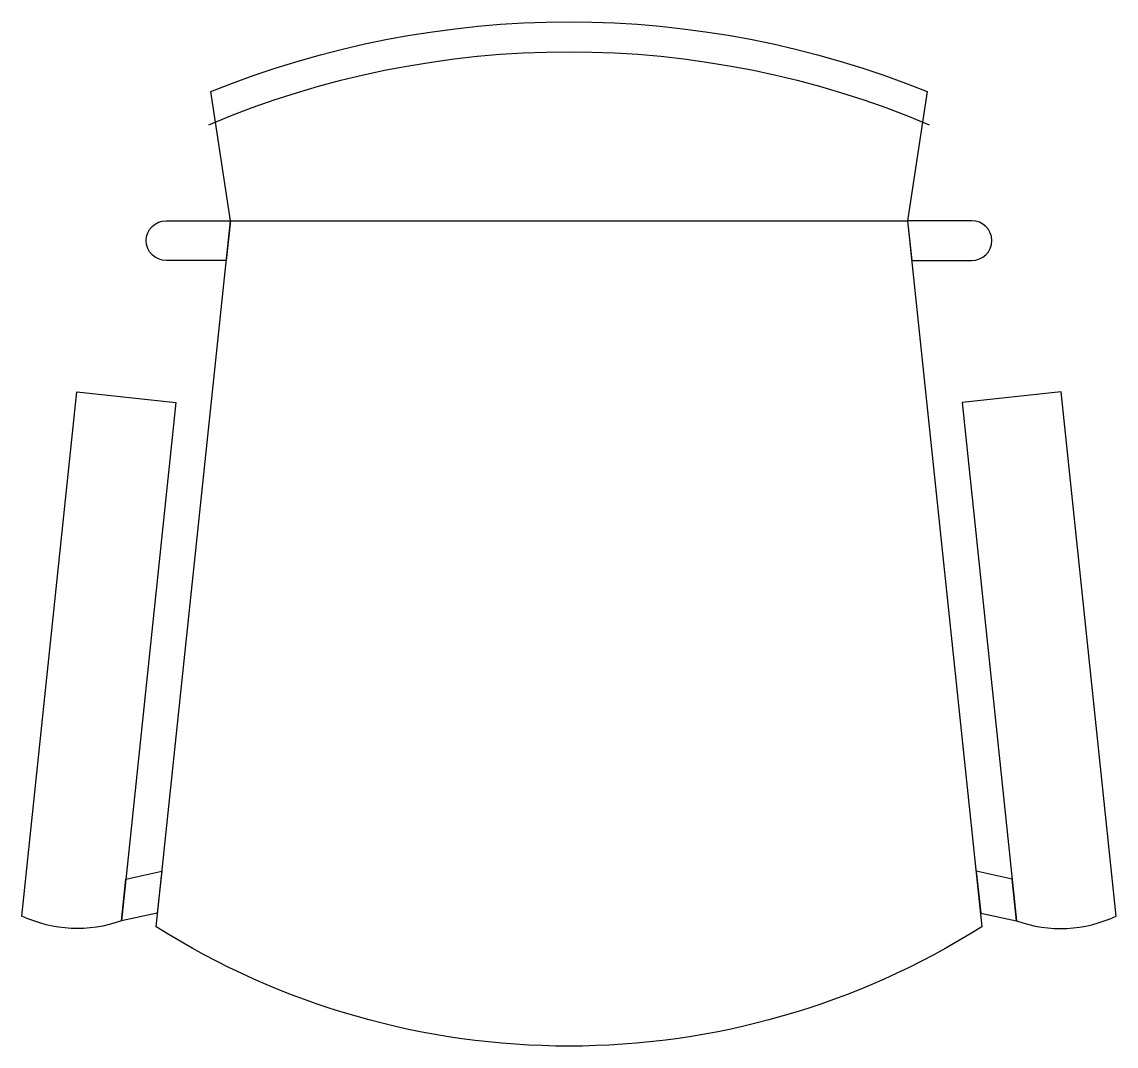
# Model space of a CAD drawing. Header units: millimetres. Extents: x -275 to 275, y -257 to 257.
import ezdxf

# ---------------------------------------------------------------- set-up
doc = ezdxf.new("R2010")
doc.units = ezdxf.units.MM
doc.header["$LTSCALE"] = 0.001

msp = doc.modelspace()

# ---------------------------------------------------------------- linework, layer by layer
msp.add_line((-170.2, 157.5), (170.2, 157.5))
for points in [[(-207.5, -197.5), (-170.2, 157.5), (-180, 222.5, -0.194426), (180, 222.5), (170.2, 157.5), (207.5, -197.5, -0.289158), (-207.5, -197.5)], [(-181.1, 205.8, -0.202546), (181.1, 205.8)], [(-172.3, 137.5), (-202.5, 137.5, -1), (-202.5, 157.5), (-170.2, 157.5), (-172.3, 137.5)], [(172.3, 137.5), (202.5, 137.5, 1), (202.5, 157.5), (170.2, 157.5), (172.3, 137.5)], [(-275, -192.1), (-247.3, 71.4), (-197.6, 66.2), (-225, -194.5, -0.200249), (-275, -192.1)], [(275, -192.1), (247.3, 71.4), (197.6, 66.2), (225, -194.5, 0.200249), (275, -192.1)]]:
    msp.add_lwpolyline(points, format="xyb")
for points in [[(-225, -194.5), (-222.8, -173.6), (-204.6, -169.6), (-207, -190.6), (-225, -194.5)], [(225, -194.5), (222.8, -173.6), (204.6, -169.6), (207, -190.6), (225, -194.5)]]:
    msp.add_lwpolyline(points)

doc.saveas('drawing.dxf')
